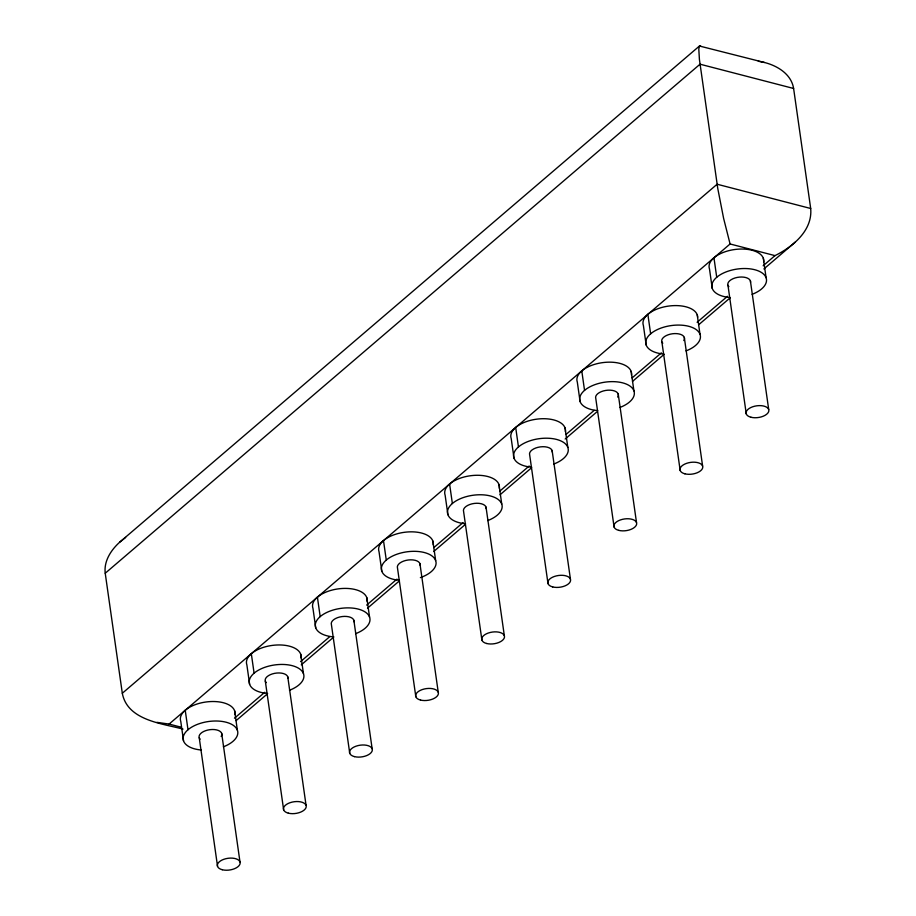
<?xml version="1.0" encoding="UTF-8"?>
<svg xmlns="http://www.w3.org/2000/svg" width="916" height="916" viewBox="0 0 916 916"><rect width="100%" height="100%" fill="white"/><g stroke="black" fill="none" stroke-linecap="round" stroke-linejoin="round"><path stroke-width="1.37" d="M699.458 46.018L698.793 49.006L699.412 59.391L717.766 188.478L723.617 218.397L730.086 243.977L774.993 255.621C792.832 246.805 812.721 230.523 810.694 208.493L793.611 88.474C791.367 74.173 777.386 65.7 764.391 62.471L699.458 46.018L119.893 542.02C111.157 549.829 103.714 561.016 105.226 573.244L122.309 693.263C127.393 720.423 162.018 723.422 183.017 729.113M105.226 573.244L700.042 64.2L793.611 88.474M122.309 693.263L717.125 184.231L810.694 208.493M156.934 722.346L169.094 724.075L730.086 243.977M234.473 718.201L264.816 692.244M300.562 661.638L329.817 636.609M366.652 605.087L396.994 579.118M433.829 547.596L463.084 522.567M499.918 491.033L529.173 466.004M566.008 434.47L594.175 410.368M632.097 377.919L661.352 352.878M697.11 322.283L727.441 296.315M763.165 265.755L774.993 255.621M236.133 720.606L267.632 693.664M301.295 664.844L333.871 636.963M367.534 608.155L399.021 581.202M433.772 551.466L465.271 524.513M500.022 494.777L531.509 467.824M565.172 439.016L596.671 412.063M632.509 381.4L663.997 354.446M698.748 324.699L730.235 297.757M763.898 268.938L795.397 241.996M119.893 542.02L125.652 537.417M758.299 61.246L764.391 62.471M169.094 724.075L181.345 727.247M700.099 45.8L700.946 46.441M763.326 258.278L766.097 277.766M750.399 280.869L768.696 409.463M727.968 285.311L746.265 413.906M713.953 257.785L716.724 277.262M712.259 288.414L709.488 268.938A27.549 14.187 -8.1 0 1 735.124 249.461A27.549 14.187 -8.1 0 1 763.658 261.965M697.236 314.841L700.007 334.317M684.309 337.431L702.606 466.026M661.879 341.874L680.176 470.469M647.864 314.348L650.635 333.825M646.169 344.977L643.398 325.501A27.549 14.187 -8.1 0 1 667.844 306.184A27.549 14.187 -8.1 0 1 697.671 317.28M631.147 371.392L633.918 390.88M618.22 393.995L636.517 522.578M614.086 527.021L595.778 398.426A11.484 5.908 -8.1 0 1 607.949 390.182A11.484 5.908 -8.1 0 1 617.716 397.109M581.774 370.9L584.545 390.388M580.08 401.54L577.309 382.052A27.549 14.187 -8.1 0 1 602.946 362.587A27.549 14.187 -8.1 0 1 631.479 375.091M565.058 427.955L567.828 447.443M552.13 450.546L570.428 579.141M547.997 583.584L529.688 454.989A11.484 5.908 -8.1 0 1 540.371 446.882A11.484 5.908 -8.1 0 1 552.268 452.092M515.685 427.463L518.456 446.951M513.99 458.103L511.22 438.615A27.549 14.187 -8.1 0 1 536.856 419.139A27.549 14.187 -8.1 0 1 565.39 431.654M498.968 484.518L501.739 504.006M486.03 507.109L504.338 635.704M481.908 640.147L463.599 511.552A11.484 5.908 -8.1 0 1 474.282 503.434A11.484 5.908 -8.1 0 1 486.178 508.655M449.596 484.026L452.367 503.502M447.901 514.666L445.13 495.178A27.549 14.187 -8.1 0 1 470.767 475.702A27.549 14.187 -8.1 0 1 499.3 488.217M432.879 541.081L435.65 560.558M419.94 563.672L438.249 692.267M415.818 696.71L397.51 568.115A11.484 5.908 -8.1 0 1 408.192 559.997A11.484 5.908 -8.1 0 1 420.089 565.206M383.495 540.589L386.277 560.065A27.549 14.187 -8.1 0 0 399.456 580.309M381.812 571.218L379.041 551.741A27.549 14.187 -8.1 0 1 404.666 532.265A27.549 14.187 -8.1 0 1 433.211 544.768M366.789 597.644L369.56 617.121M353.851 620.235L372.159 748.83M349.729 753.261L331.42 624.678A11.484 5.908 -8.1 0 1 342.103 616.56A11.484 5.908 -8.1 0 1 354 621.769M317.405 597.14L320.188 616.628M315.722 627.781L312.951 608.293A27.549 14.187 -8.1 0 1 338.577 588.828A27.549 14.187 -8.1 0 1 367.121 601.331M300.688 654.196L303.471 673.684M287.761 676.787L306.07 805.382M265.331 681.229L283.639 809.824M251.316 653.703L254.098 673.191M249.633 684.344L246.862 664.856A27.549 14.187 -8.1 0 1 272.487 645.379A27.549 14.187 -8.1 0 1 301.032 657.894M234.599 710.759L237.381 730.247M221.672 733.35L239.981 861.945M199.241 737.792L217.55 866.387M185.227 710.266L187.998 729.754M183.544 740.907L180.773 721.419A27.549 14.187 -8.1 0 1 206.398 701.942A27.549 14.187 -8.1 0 1 234.943 714.457M728.873 286.697A11.484 5.908 -8.1 0 1 737.162 277.434A11.484 5.908 -8.1 0 1 750.536 282.403M729.915 297.505A27.549 14.187 -8.1 0 1 716.461 277.502A27.549 14.187 -8.1 0 1 759.444 271.388A27.549 14.187 -8.1 0 1 752.093 294.345M266.235 682.615A11.484 5.908 -8.1 0 1 274.537 673.363A11.484 5.908 -8.1 0 1 287.899 678.332M200.146 739.178A11.484 5.908 -8.1 0 1 209.924 729.674A11.484 5.908 -8.1 0 1 221.18 736.475M333.367 636.86A27.549 14.187 -8.1 0 1 319.913 616.857A27.549 14.187 -8.1 0 1 362.908 610.743A27.549 14.187 -8.1 0 1 355.557 633.712M267.277 693.423A27.549 14.187 -8.1 0 1 253.824 673.42A27.549 14.187 -8.1 0 1 296.818 667.306A27.549 14.187 -8.1 0 1 289.467 690.275M201.188 749.986A27.549 14.187 -8.1 0 1 187.734 729.983A27.549 14.187 -8.1 0 1 230.729 723.869A27.549 14.187 -8.1 0 1 223.378 746.826M663.825 354.068A27.549 14.187 -8.1 0 1 650.36 334.054A27.549 14.187 -8.1 0 1 693.355 327.939A27.549 14.187 -8.1 0 1 686.004 350.908M662.772 343.26A11.484 5.908 -8.1 0 1 672.55 333.756A11.484 5.908 -8.1 0 1 683.805 340.557M597.736 410.62A27.549 14.187 -8.1 0 1 584.271 390.617A27.549 14.187 -8.1 0 1 627.265 384.502A27.549 14.187 -8.1 0 1 619.914 407.471M386.277 560.065A27.549 14.187 -8.1 0 1 429.615 554.489A27.549 14.187 -8.1 0 1 420.375 577.618M531.646 467.183A27.549 14.187 -8.1 0 1 518.181 447.18A27.549 14.187 -8.1 0 1 561.176 441.065A27.549 14.187 -8.1 0 1 553.825 464.034M465.546 523.746A27.549 14.187 -8.1 0 1 452.092 503.743A27.549 14.187 -8.1 0 1 495.087 497.628A27.549 14.187 -8.1 0 1 487.736 520.586M750.971 417.249A11.484 5.908 -8.1 0 0 768.833 410.998A11.484 5.908 -8.1 0 0 752.631 406.796A11.484 5.908 -8.1 0 0 750.971 417.249M354.435 756.616A11.484 5.908 -8.1 0 0 372.297 750.364A11.484 5.908 -8.1 0 0 356.095 746.162A11.484 5.908 -8.1 0 0 354.435 756.616M288.345 813.168A11.484 5.908 -8.1 0 0 306.207 806.927A11.484 5.908 -8.1 0 0 289.994 802.725A11.484 5.908 -8.1 0 0 288.345 813.168M222.256 869.731A11.484 5.908 -8.1 0 0 240.118 863.479A11.484 5.908 -8.1 0 0 223.905 859.277A11.484 5.908 -8.1 0 0 222.256 869.731M684.882 473.812A11.484 5.908 -8.1 0 0 702.744 467.561A11.484 5.908 -8.1 0 0 686.542 463.359A11.484 5.908 -8.1 0 0 684.882 473.812M618.792 530.375A11.484 5.908 -8.1 0 0 636.654 524.124A11.484 5.908 -8.1 0 0 620.453 519.922A11.484 5.908 -8.1 0 0 618.792 530.375M420.524 700.053A11.484 5.908 -8.1 0 0 438.386 693.801A11.484 5.908 -8.1 0 0 422.184 689.599A11.484 5.908 -8.1 0 0 420.524 700.053M552.703 586.927A11.484 5.908 -8.1 0 0 570.565 580.687A11.484 5.908 -8.1 0 0 554.363 576.473A11.484 5.908 -8.1 0 0 552.703 586.927M486.614 643.49A11.484 5.908 -8.1 0 0 504.476 637.238A11.484 5.908 -8.1 0 0 488.274 633.036A11.484 5.908 -8.1 0 0 486.614 643.49"/></g></svg>
